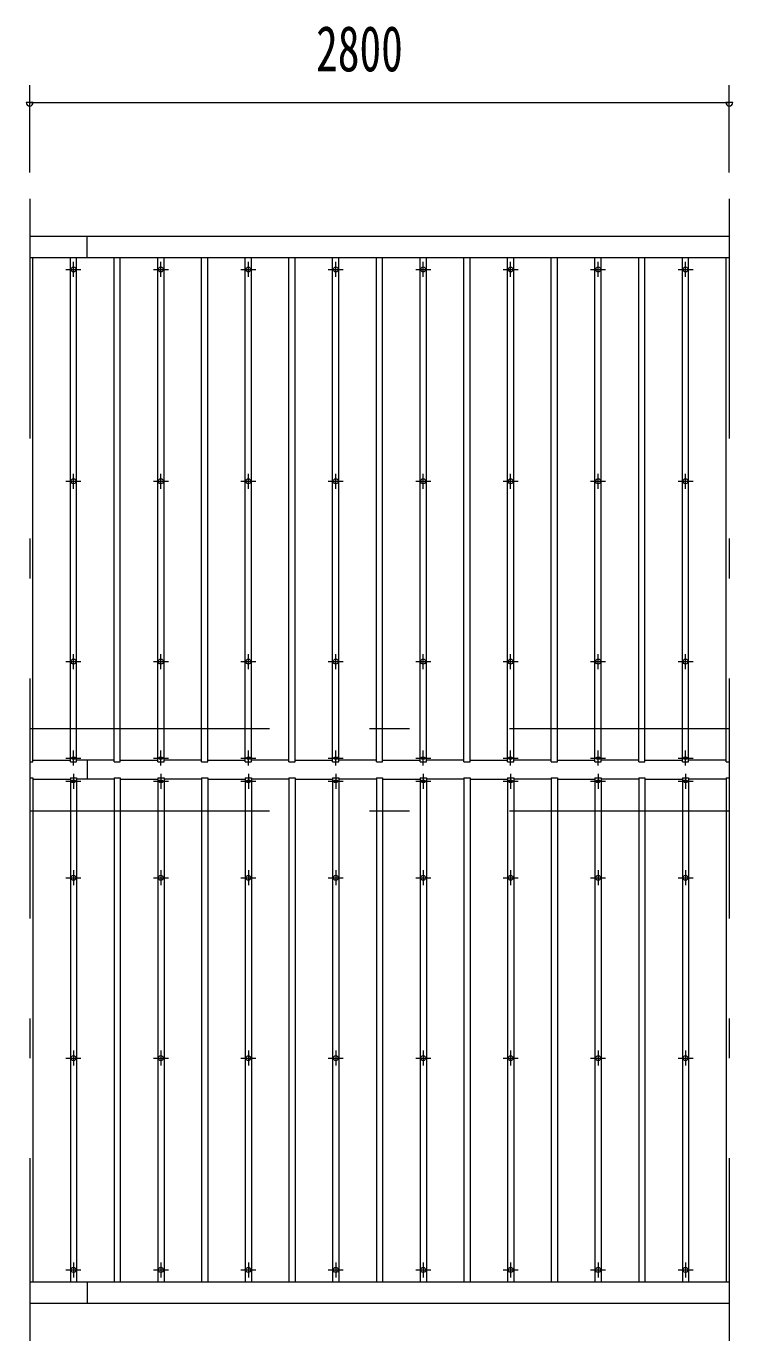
# Model space of a CAD drawing. Units: millimetres, scale not verified. Extents: x -31546 to 31551, y -14700 to 14700.
# Drawn here: x -22584 to -19756, y 8173 to 13433 of the extents above; entities that cross this region are included whole.
import ezdxf
from ezdxf.enums import TextEntityAlignment as Align

# ---------------------------------------------------------------- set-up
doc = ezdxf.new("R2010")
doc.units = ezdxf.units.MM
doc.header["$LTSCALE"] = 80
doc.linetypes.add('USER3', pattern=[24, 12, -5, 2, -5])
for name, color, linetype, lineweight in [('0-2_1-07BOLD', 7, 'Continuous', 18), ('0-3_1-27CENTER', 3, 'USER3', 18), ('0-4_1-47THIN', 4, 'Continuous', 18), ('0-5_1-57DIM', 3, 'Continuous', 18)]:
    doc.layers.add(name, color=color, linetype=linetype, lineweight=lineweight)
doc.styles.add('ＭＳ ゴシック', font='')
doc.styles.get('ＭＳ ゴシック').set_extended_font_data('MS Gothic')

msp = doc.modelspace()

# ---------------------------------------------------------------- linework, layer by layer
at = {"layer": '0-2_1-07BOLD'}
for p, q in [((-22569.95, 12592.54), (-19769.95, 12592.54)), ((-22339.94, 12506.79), (-22339.94, 12592.54)), ((-22569.95, 12506.79), (-19769.95, 12506.79)), ((-22339.94, 10495.58), (-22339.94, 10419.51)), ((-22569.95, 8408.29), (-19769.95, 8408.29)), ((-22339.94, 8408.29), (-22339.94, 8322.54)), ((-22569.95, 8322.54), (-19769.95, 8322.54))]:
    msp.add_line(p, q, dxfattribs=at)
for centre in [(-22394.95, 12459.37), (-22044.95, 12459.37), (-21694.95, 12459.37), (-21344.95, 12459.37), (-20994.95, 12459.37), (-20644.95, 12459.37), (-20294.95, 12459.37), (-19944.95, 12459.37), (-22394.95, 11611.7), (-22044.95, 11611.7), (-21694.95, 11611.7), (-21344.95, 11611.7), (-20994.95, 11611.7), (-20644.95, 11611.7), (-20294.95, 11611.7), (-19944.95, 11611.7), (-22394.95, 10890.04), (-22044.95, 10890.04), (-21694.95, 10890.04), (-21344.95, 10890.04), (-20994.95, 10890.04), (-20644.95, 10890.04), (-20294.95, 10890.04), (-19944.95, 10890.04), (-22394.95, 10025.04), (-22044.95, 10025.04), (-21694.95, 10025.04), (-21344.95, 10025.04), (-20994.95, 10025.04), (-20644.95, 10025.04), (-20294.95, 10025.04), (-19944.95, 10025.04), (-22394.95, 9303.38), (-22044.95, 9303.38), (-21694.95, 9303.38), (-21344.95, 9303.38), (-20994.95, 9303.38), (-20644.95, 9303.38), (-20294.95, 9303.38), (-19944.95, 9303.38), (-22394.95, 8455.72), (-22044.95, 8455.72), (-21694.95, 8455.72), (-21344.95, 8455.72), (-20994.95, 8455.72), (-20644.95, 8455.72), (-20294.95, 8455.72), (-19944.95, 8455.72)]:
    msp.add_circle(centre, 10, dxfattribs=at)
for centre, start, end in [((-22394.95, 10493.51), 46.3961, 133.6039), ((-22394.95, 10514.51), 226.39838, 313.60162), ((-22044.95, 10493.51), 46.3961, 133.6039), ((-22044.95, 10514.51), 226.39838, 313.60162), ((-21694.95, 10493.51), 46.3961, 133.6039), ((-21694.95, 10514.51), 226.39838, 313.60162), ((-21344.95, 10493.51), 46.3961, 133.6039), ((-21344.95, 10514.51), 226.39838, 313.60162), ((-20994.95, 10493.51), 46.3961, 133.6039), ((-20994.95, 10514.51), 226.39838, 313.60162), ((-20644.95, 10493.51), 46.3961, 133.6039), ((-20644.95, 10514.51), 226.39838, 313.60162), ((-20294.95, 10493.51), 46.3961, 133.6039), ((-20294.95, 10514.51), 226.39838, 313.60162), ((-19944.95, 10493.51), 46.3961, 133.6039), ((-19944.95, 10514.51), 226.39838, 313.60162), ((-22394.95, 10400.57), 46.39838, 133.60162), ((-22044.95, 10400.57), 46.39838, 133.60162), ((-21694.95, 10400.57), 46.39838, 133.60162), ((-21344.95, 10400.57), 46.39838, 133.60162), ((-20994.95, 10400.57), 46.39838, 133.60162), ((-20644.95, 10400.57), 46.39838, 133.60162), ((-20294.95, 10400.57), 46.39838, 133.60162), ((-19944.95, 10400.57), 46.39838, 133.60162), ((-22394.95, 10421.57), 226.3961, 313.6039), ((-22044.95, 10421.57), 226.3961, 313.6039), ((-21694.95, 10421.57), 226.3961, 313.6039), ((-21344.95, 10421.57), 226.3961, 313.6039), ((-20994.95, 10421.57), 226.3961, 313.6039), ((-20644.95, 10421.57), 226.3961, 313.6039), ((-20294.95, 10421.57), 226.3961, 313.6039), ((-19944.95, 10421.57), 226.3961, 313.6039)]:
    msp.add_arc(centre, 14.5, start, end, dxfattribs=at)
at = {"layer": '0-3_1-27CENTER'}
for p, q in [((-22569.95, 12742.55), (-22569.95, 8172.54)), ((-19769.95, 12742.55), (-19769.95, 8172.54)), ((-22394.95, 12429.36), (-22394.95, 12489.37)), ((-22044.95, 12429.36), (-22044.95, 12489.37)), ((-21694.95, 12429.36), (-21694.95, 12489.37)), ((-21344.95, 12429.36), (-21344.95, 12489.37)), ((-20994.95, 12429.36), (-20994.95, 12489.37)), ((-20644.95, 12429.36), (-20644.95, 12489.37)), ((-20294.95, 12429.36), (-20294.95, 12489.37)), ((-19944.95, 12429.36), (-19944.95, 12489.37)), ((-22424.95, 12459.37), (-22364.95, 12459.37)), ((-22074.95, 12459.37), (-22014.95, 12459.37)), ((-21724.95, 12459.37), (-21664.95, 12459.37)), ((-21374.95, 12459.37), (-21314.95, 12459.37)), ((-21024.95, 12459.37), (-20964.95, 12459.37)), ((-20674.95, 12459.37), (-20614.95, 12459.37)), ((-20324.95, 12459.37), (-20264.95, 12459.37)), ((-19974.95, 12459.37), (-19914.95, 12459.37)), ((-22394.95, 11581.71), (-22394.95, 11641.71)), ((-22044.95, 11581.71), (-22044.95, 11641.71)), ((-21694.95, 11581.71), (-21694.95, 11641.71)), ((-21344.95, 11581.71), (-21344.95, 11641.71)), ((-20994.95, 11581.71), (-20994.95, 11641.71)), ((-20644.95, 11581.71), (-20644.95, 11641.71)), ((-20294.95, 11581.71), (-20294.95, 11641.71)), ((-19944.95, 11581.71), (-19944.95, 11641.71)), ((-22424.95, 11611.7), (-22364.95, 11611.7)), ((-22074.95, 11611.7), (-22014.95, 11611.7)), ((-21724.95, 11611.7), (-21664.95, 11611.7)), ((-21374.95, 11611.7), (-21314.95, 11611.7)), ((-21024.95, 11611.7), (-20964.95, 11611.7)), ((-20674.95, 11611.7), (-20614.95, 11611.7)), ((-20324.95, 11611.7), (-20264.95, 11611.7)), ((-19974.95, 11611.7), (-19914.95, 11611.7)), ((-22424.95, 10890.04), (-22364.95, 10890.04)), ((-22394.95, 10860.04), (-22394.95, 10920.04)), ((-22074.95, 10890.04), (-22014.95, 10890.04)), ((-22044.95, 10860.04), (-22044.95, 10920.04)), ((-21724.95, 10890.04), (-21664.95, 10890.04)), ((-21694.95, 10860.04), (-21694.95, 10920.04)), ((-21374.95, 10890.04), (-21314.95, 10890.04)), ((-21344.95, 10860.04), (-21344.95, 10920.04)), ((-21024.95, 10890.04), (-20964.95, 10890.04)), ((-20994.95, 10860.04), (-20994.95, 10920.04)), ((-20674.95, 10890.04), (-20614.95, 10890.04)), ((-20644.95, 10860.04), (-20644.95, 10920.04)), ((-20324.95, 10890.04), (-20264.95, 10890.04)), ((-20294.95, 10860.04), (-20294.95, 10920.04)), ((-19974.95, 10890.04), (-19914.95, 10890.04)), ((-19944.95, 10860.04), (-19944.95, 10920.04)), ((-22569.95, 10622.54), (-19769.95, 10622.54)), ((-22394.95, 10474.01), (-22394.95, 10534.01)), ((-22044.95, 10474.01), (-22044.95, 10534.01)), ((-21694.95, 10474.01), (-21694.95, 10534.01)), ((-21344.95, 10474.01), (-21344.95, 10534.01)), ((-20994.95, 10474.01), (-20994.95, 10534.01)), ((-20644.95, 10474.01), (-20644.95, 10534.01)), ((-20294.95, 10474.01), (-20294.95, 10534.01)), ((-19944.95, 10474.01), (-19944.95, 10534.01)), ((-22424.95, 10504.01), (-22364.95, 10504.01)), ((-22074.95, 10504.01), (-22014.95, 10504.01)), ((-21724.95, 10504.01), (-21664.95, 10504.01)), ((-21374.95, 10504.01), (-21314.95, 10504.01)), ((-21024.95, 10504.01), (-20964.95, 10504.01)), ((-20674.95, 10504.01), (-20614.95, 10504.01)), ((-20324.95, 10504.01), (-20264.95, 10504.01)), ((-19974.95, 10504.01), (-19914.95, 10504.01)), ((-22394.95, 10441.07), (-22394.95, 10381.06)), ((-22044.95, 10441.07), (-22044.95, 10381.06)), ((-21694.95, 10441.07), (-21694.95, 10381.06)), ((-21344.95, 10441.07), (-21344.95, 10381.06)), ((-20994.95, 10441.07), (-20994.95, 10381.06)), ((-20644.95, 10441.07), (-20644.95, 10381.06)), ((-20294.95, 10441.07), (-20294.95, 10381.06)), ((-19944.95, 10441.07), (-19944.95, 10381.06)), ((-22424.95, 10411.07), (-22364.95, 10411.07)), ((-22074.95, 10411.07), (-22014.95, 10411.07)), ((-21724.95, 10411.07), (-21664.95, 10411.07)), ((-21374.95, 10411.07), (-21314.95, 10411.07)), ((-21024.95, 10411.07), (-20964.95, 10411.07)), ((-20674.95, 10411.07), (-20614.95, 10411.07)), ((-20324.95, 10411.07), (-20264.95, 10411.07)), ((-19974.95, 10411.07), (-19914.95, 10411.07)), ((-22569.95, 10292.54), (-19769.95, 10292.54)), ((-22394.95, 10055.03), (-22394.95, 9995.04)), ((-22044.95, 10055.03), (-22044.95, 9995.04)), ((-21694.95, 10055.03), (-21694.95, 9995.04)), ((-21344.95, 10055.03), (-21344.95, 9995.04)), ((-20994.95, 10055.03), (-20994.95, 9995.04)), ((-20644.95, 10055.03), (-20644.95, 9995.04)), ((-20294.95, 10055.03), (-20294.95, 9995.04)), ((-19944.95, 10055.03), (-19944.95, 9995.04)), ((-22424.95, 10025.04), (-22364.95, 10025.04)), ((-22074.95, 10025.04), (-22014.95, 10025.04)), ((-21724.95, 10025.04), (-21664.95, 10025.04)), ((-21374.95, 10025.04), (-21314.95, 10025.04)), ((-21024.95, 10025.04), (-20964.95, 10025.04)), ((-20674.95, 10025.04), (-20614.95, 10025.04)), ((-20324.95, 10025.04), (-20264.95, 10025.04)), ((-19974.95, 10025.04), (-19914.95, 10025.04)), ((-22394.95, 9333.38), (-22394.95, 9273.37)), ((-22044.95, 9333.38), (-22044.95, 9273.37)), ((-21694.95, 9333.38), (-21694.95, 9273.37)), ((-21344.95, 9333.38), (-21344.95, 9273.37)), ((-20994.95, 9333.38), (-20994.95, 9273.37)), ((-20644.95, 9333.38), (-20644.95, 9273.37)), ((-20294.95, 9333.38), (-20294.95, 9273.37)), ((-19944.95, 9333.38), (-19944.95, 9273.37)), ((-22424.95, 9303.38), (-22364.95, 9303.38)), ((-22074.95, 9303.38), (-22014.95, 9303.38)), ((-21724.95, 9303.38), (-21664.95, 9303.38)), ((-21374.95, 9303.38), (-21314.95, 9303.38)), ((-21024.95, 9303.38), (-20964.95, 9303.38)), ((-20674.95, 9303.38), (-20614.95, 9303.38)), ((-20324.95, 9303.38), (-20264.95, 9303.38)), ((-19974.95, 9303.38), (-19914.95, 9303.38)), ((-22394.95, 8485.71), (-22394.95, 8425.72)), ((-22044.95, 8485.71), (-22044.95, 8425.72)), ((-21694.95, 8485.71), (-21694.95, 8425.72)), ((-21344.95, 8485.71), (-21344.95, 8425.72)), ((-20994.95, 8485.71), (-20994.95, 8425.72)), ((-20644.95, 8485.71), (-20644.95, 8425.72)), ((-20294.95, 8485.71), (-20294.95, 8425.72)), ((-19944.95, 8485.71), (-19944.95, 8425.72)), ((-22424.95, 8455.72), (-22364.95, 8455.72)), ((-22074.95, 8455.72), (-22014.95, 8455.72)), ((-21724.95, 8455.72), (-21664.95, 8455.72)), ((-21374.95, 8455.72), (-21314.95, 8455.72)), ((-21024.95, 8455.72), (-20964.95, 8455.72)), ((-20674.95, 8455.72), (-20614.95, 8455.72)), ((-20324.95, 8455.72), (-20264.95, 8455.72)), ((-19974.95, 8455.72), (-19914.95, 8455.72))]:
    msp.add_line(p, q, dxfattribs=at)
at = {"layer": '0-4_1-47THIN'}
for p, q in [((-22557.45, 10489.54), (-22557.45, 12506.79)), ((-22407.45, 10489.54), (-22407.45, 12506.79)), ((-22382.45, 10489.54), (-22382.45, 12506.79)), ((-22232.45, 10489.54), (-22232.45, 12506.79)), ((-22207.45, 10489.54), (-22207.45, 12506.79)), ((-22057.45, 10489.54), (-22057.45, 12506.79)), ((-22032.45, 10489.54), (-22032.45, 12506.79)), ((-21882.45, 10489.54), (-21882.45, 12506.79)), ((-21857.45, 10489.54), (-21857.45, 12506.79)), ((-21707.45, 10489.54), (-21707.45, 12506.79)), ((-21682.45, 10489.54), (-21682.45, 12506.79)), ((-21532.45, 10489.54), (-21532.45, 12506.79)), ((-21507.45, 10489.54), (-21507.45, 12506.79)), ((-21357.45, 10489.54), (-21357.45, 12506.79)), ((-21332.45, 10489.54), (-21332.45, 12506.79)), ((-21182.45, 10489.54), (-21182.45, 12506.79)), ((-21157.45, 10489.54), (-21157.45, 12506.79)), ((-21007.45, 10489.54), (-21007.45, 12506.79)), ((-20982.45, 10489.54), (-20982.45, 12506.79)), ((-20832.45, 10489.54), (-20832.45, 12506.79)), ((-20807.45, 10489.54), (-20807.45, 12506.79)), ((-20657.45, 10489.54), (-20657.45, 12506.79)), ((-20632.45, 10489.54), (-20632.45, 12506.79)), ((-20482.45, 10489.54), (-20482.45, 12506.79)), ((-20457.45, 10489.54), (-20457.45, 12506.79)), ((-20307.45, 10489.54), (-20307.45, 12506.79)), ((-20132.45, 10489.54), (-20132.45, 12506.79)), ((-19957.45, 10489.54), (-19957.45, 12506.79)), ((-19932.45, 10489.54), (-19932.45, 12506.79)), ((-19782.45, 10489.54), (-19782.45, 12506.79)), ((-22569.95, 10489.54), (-22557.45, 10489.54)), ((-22557.45, 10495.58), (-22407.45, 10495.58)), ((-22407.45, 10489.54), (-22382.45, 10489.54)), ((-22232.45, 10495.58), (-22382.45, 10495.58)), ((-22232.45, 10489.54), (-22207.45, 10489.54)), ((-22207.45, 10495.58), (-22057.45, 10495.58)), ((-22057.45, 10489.54), (-22032.45, 10489.54)), ((-21882.45, 10495.58), (-22032.45, 10495.58)), ((-21882.45, 10489.54), (-21857.45, 10489.54)), ((-21857.45, 10495.58), (-21707.45, 10495.58)), ((-21707.45, 10489.54), (-21682.45, 10489.54)), ((-21532.45, 10495.58), (-21682.45, 10495.58)), ((-21532.45, 10489.54), (-21507.45, 10489.54)), ((-21507.45, 10495.58), (-21357.45, 10495.58)), ((-21357.45, 10489.54), (-21332.45, 10489.54)), ((-21182.45, 10495.58), (-21332.45, 10495.58)), ((-21182.45, 10489.54), (-21157.45, 10489.54)), ((-21157.45, 10495.58), (-21007.45, 10495.58)), ((-21007.45, 10489.54), (-20982.45, 10489.54)), ((-20832.45, 10495.58), (-20982.45, 10495.58)), ((-20832.45, 10489.54), (-20807.45, 10489.54)), ((-20807.45, 10495.58), (-20657.44, 10495.58)), ((-20657.45, 10489.54), (-20632.45, 10489.54)), ((-20482.45, 10495.58), (-20632.45, 10495.58)), ((-20482.45, 10489.54), (-20457.45, 10489.54)), ((-20457.45, 10495.58), (-20307.45, 10495.58)), ((-20132.45, 10495.58), (-20282.45, 10495.58)), ((-20107.45, 10495.58), (-19957.45, 10495.58)), ((-19957.45, 10489.54), (-19932.45, 10489.54)), ((-19782.45, 10495.58), (-19932.45, 10495.58)), ((-19782.45, 10489.54), (-19769.95, 10489.54)), ((-22569.95, 10425.54), (-22557.45, 10425.54)), ((-22557.45, 10425.54), (-22557.45, 8408.29)), ((-22557.45, 10419.5), (-22407.45, 10419.5)), ((-22407.45, 10425.54), (-22382.45, 10425.54)), ((-22407.45, 10425.54), (-22407.45, 8408.29)), ((-22382.45, 10425.54), (-22382.45, 8408.29)), ((-22232.45, 10419.5), (-22382.45, 10419.5)), ((-22232.45, 10425.54), (-22207.45, 10425.54)), ((-22232.45, 10425.54), (-22232.45, 8408.29)), ((-22207.45, 10425.54), (-22207.45, 8408.29)), ((-22207.45, 10419.5), (-22057.45, 10419.5)), ((-22057.45, 10425.54), (-22032.45, 10425.54)), ((-22057.45, 10425.54), (-22057.45, 8408.29)), ((-22032.45, 10425.54), (-22032.45, 8408.29)), ((-21882.45, 10419.5), (-22032.45, 10419.5)), ((-21882.45, 10425.54), (-21857.45, 10425.54)), ((-21882.45, 10425.54), (-21882.45, 8408.29)), ((-21857.45, 10425.54), (-21857.45, 8408.29)), ((-21857.45, 10419.5), (-21707.45, 10419.5)), ((-21707.45, 10425.54), (-21682.45, 10425.54)), ((-21707.45, 10425.54), (-21707.45, 8408.29)), ((-21682.45, 10425.54), (-21682.45, 8408.29)), ((-21532.45, 10419.5), (-21682.45, 10419.5)), ((-21532.45, 10425.54), (-21507.45, 10425.54)), ((-21532.45, 10425.54), (-21532.45, 8408.29)), ((-21507.45, 10425.54), (-21507.45, 8408.29)), ((-21507.45, 10419.5), (-21357.45, 10419.5)), ((-21357.45, 10425.54), (-21332.45, 10425.54)), ((-21357.45, 10425.54), (-21357.45, 8408.29)), ((-21332.45, 10425.54), (-21332.45, 8408.29)), ((-21182.45, 10419.5), (-21332.45, 10419.5)), ((-21182.45, 10425.54), (-21157.45, 10425.54)), ((-21182.45, 10425.54), (-21182.45, 8408.29)), ((-21157.45, 10425.54), (-21157.45, 8408.29)), ((-21157.45, 10419.5), (-21007.45, 10419.5)), ((-21007.45, 10425.54), (-20982.45, 10425.54)), ((-21007.45, 10425.54), (-21007.45, 8408.29)), ((-20982.45, 10425.54), (-20982.45, 8408.29)), ((-20832.45, 10419.5), (-20982.45, 10419.5)), ((-20832.45, 10425.54), (-20807.45, 10425.54)), ((-20832.45, 10425.54), (-20832.45, 8408.29)), ((-20807.45, 10425.54), (-20807.45, 8408.29)), ((-20807.45, 10419.5), (-20657.44, 10419.5)), ((-20657.45, 10425.54), (-20632.45, 10425.54)), ((-20657.45, 10425.54), (-20657.45, 8408.29)), ((-20632.45, 10425.54), (-20632.45, 8408.29)), ((-20482.45, 10419.5), (-20632.45, 10419.5)), ((-20482.45, 10425.54), (-20457.45, 10425.54)), ((-20482.45, 10425.54), (-20482.45, 8408.29)), ((-20457.45, 10425.54), (-20457.45, 8408.29)), ((-20457.45, 10419.5), (-20307.45, 10419.5)), ((-20307.45, 10425.54), (-20282.45, 10425.54)), ((-20307.45, 10425.54), (-20307.45, 8408.29)), ((-20282.45, 10425.54), (-20282.45, 8408.29)), ((-20132.45, 10419.5), (-20282.45, 10419.5)), ((-20132.45, 10425.54), (-20107.45, 10425.54)), ((-20132.45, 10425.54), (-20132.45, 8408.29)), ((-20107.45, 10425.54), (-20107.45, 8408.29)), ((-20107.45, 10419.5), (-19957.45, 10419.5)), ((-19957.45, 10425.54), (-19932.45, 10425.54)), ((-19957.45, 10425.54), (-19957.45, 8408.29)), ((-19932.45, 10425.54), (-19932.45, 8408.29)), ((-19782.45, 10419.5), (-19932.45, 10419.5)), ((-19782.45, 10425.54), (-19769.95, 10425.54)), ((-19782.45, 10425.54), (-19782.45, 8408.29))]:
    msp.add_line(p, q, dxfattribs=at)
for points in [[(-20307.45, 10489.54), (-20282.45, 10489.54), (-20282.45, 12506.79)], [(-20132.45, 10489.54), (-20107.45, 10489.54), (-20107.45, 12506.79)]]:
    msp.add_lwpolyline(points, dxfattribs=at)
at = {"layer": '0-5_1-57DIM'}
for p, q in [((-22569.95, 12847.54), (-22569.95, 13197.53)), ((-19769.95, 12847.54), (-19769.95, 13197.53)), ((-22555.95, 13127.54), (-22583.95, 13127.54)), ((-22569.95, 13127.54), (-19769.95, 13127.54)), ((-19755.95, 13127.54), (-19783.95, 13127.54))]:
    msp.add_line(p, q, dxfattribs=at)
for centre in [(-22569.95, 13127.54), (-19769.95, 13127.54)]:
    msp.add_arc(centre, 14, 180, 0, dxfattribs=at)

# ---------------------------------------------------------------- texts
at = {"layer": '0-5_1-57DIM', "color": 7, "style": 'ＭＳ ゴシック', "width": 0.7}
msp.add_text('2800', height=182.3, dxfattribs=at).set_placement((-21423.73, 13197.53), align=Align.BOTTOM_LEFT)

doc.saveas('drawing.dxf')
